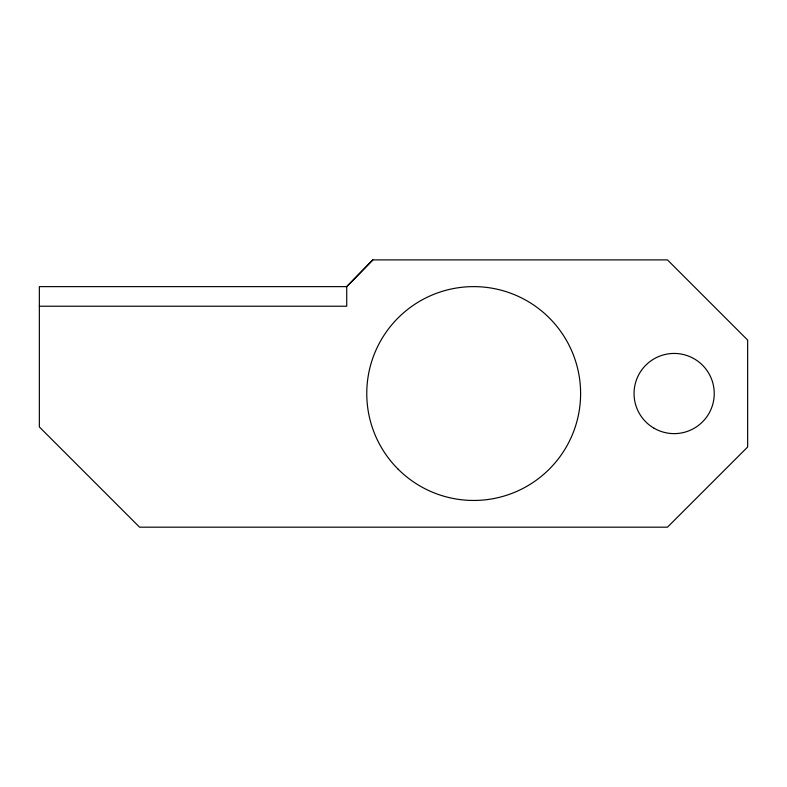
<?xml version="1.0" encoding="UTF-8"?>
<svg xmlns="http://www.w3.org/2000/svg" width="787" height="787" viewBox="0 0 787 787"><rect width="100%" height="100%" fill="white"/><g stroke="black" fill="none" stroke-linecap="round" stroke-linejoin="round"><path stroke-width="1.18" d="M372.851 259.897L346.723 286.625L39.35 286.625L39.35 426.947L139.584 527.182L667.465 527.182L747.65 446.996L747.65 340.082L667.465 259.897L372.851 259.897L346.723 286.625L346.723 306.232L39.35 306.232M398.084 469.141A106.914 106.914 0 0 0 576.96 421.212A106.914 106.914 0 0 0 446.013 290.265A106.914 106.914 0 0 0 398.084 469.141M654.105 428.256A40.088 40.088 0 0 0 714.242 393.539A40.088 40.088 0 0 0 654.105 358.813A40.088 40.088 0 0 0 654.105 428.256"/></g></svg>
